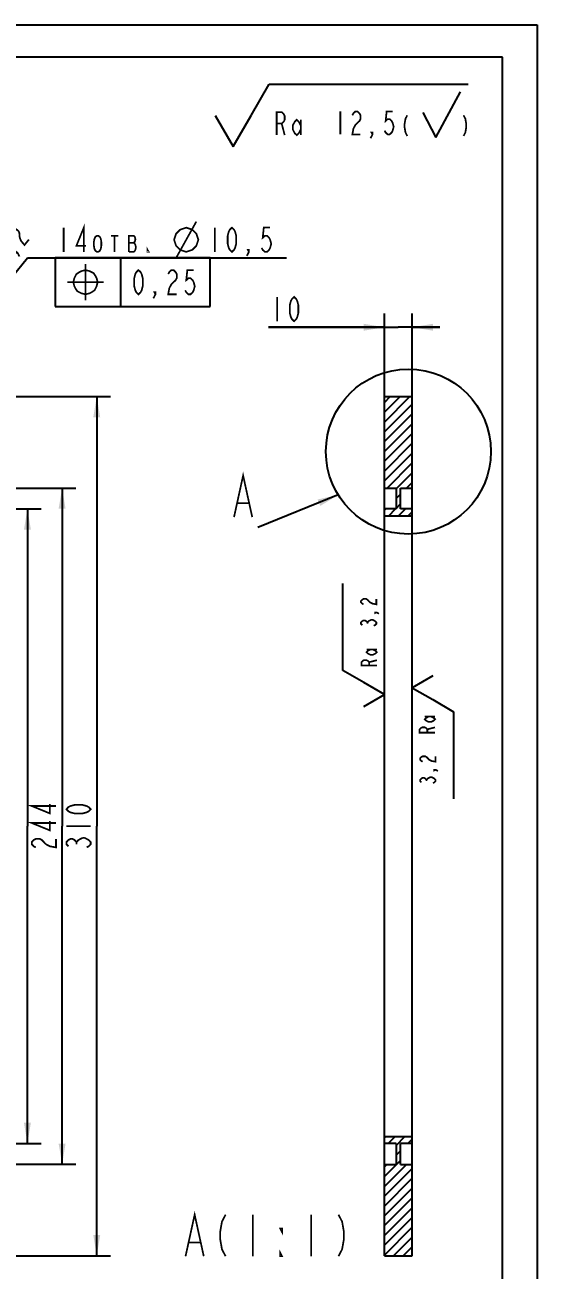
# Model space of a CAD drawing. Header units: millimetres. Extents: x 0 to 210, y 0 to 297.
# Drawn here: x 136.2 to 210, y 117.3 to 297 of the extents above; entities that cross this region are included whole.
import ezdxf

# ---------------------------------------------------------------- set-up
doc = ezdxf.new("R2010")
doc.units = ezdxf.units.MM
doc.header["$LTSCALE"] = 19.36
doc.layers.get('0').update_dxf_attribs({"linetype": 'CONTINUOUS'})
for name, color, linetype in [('ALL_DIMENSIONS', 7, 'CONTINUOUS'), ('ALL_ROUND', 7, 'CONTINUOUS'), ('ALL_SURF_FIN', 7, 'CONTINUOUS')]:
    doc.layers.add(name, color=color, linetype=linetype)
doc.styles.get("Standard").update_dxf_attribs({"font": 'txt', "width": 0.7})
doc.dimstyles.new('DIMSTYLE_1', dxfattribs={"dimtxt": 3.5, "dimasz": 3, "dimexe": 0.18, "dimexo": 0.0625, "dimgap": 0.09, "dimtad": 1, "dimlfac": 2.5, "dimdsep": 46, "dimtxsty": 'STANDARD', "dimblk": '_FILLED', "dimblk1": '_FILLED', "dimblk2": '_FILLED', "dimcen": 0.09, "dimadec": 0, "dimazin": 0, "dimtp": 0.2, "dimtm": 0.2, "dimtfac": 1, "dimtofl": 0, "dimtmove": 0, "dimatfit": 3, "dimldrblk": '_FILLED', "dimfxl": 1, "dimtolj": 1, "dimarcsym": 0})
doc.dimstyles.new('DIMSTYLE_2', dxfattribs={"dimtxt": 3.5, "dimasz": 3, "dimexe": 0.18, "dimexo": 0.0625, "dimgap": 0.09, "dimtad": 1, "dimlfac": 2.5, "dimdsep": 46, "dimtxsty": 'STANDARD', "dimblk": '_FILLED', "dimblk1": '_FILLED', "dimblk2": '_FILLED', "dimcen": 0.09, "dimadec": 0, "dimazin": 0, "dimtp": 0.5, "dimtm": 0.5, "dimtfac": 1, "dimtofl": 0, "dimtmove": 0, "dimatfit": 3, "dimldrblk": '_FILLED', "dimfxl": 1, "dimtolj": 1, "dimarcsym": 0})
doc.dimstyles.new('DIMSTYLE_5', dxfattribs={"dimtxt": 3.5, "dimasz": 3, "dimexe": 0.18, "dimexo": 0.0625, "dimgap": 0.09, "dimtad": 1, "dimtih": 1, "dimtoh": 1, "dimlfac": 2.5, "dimdsep": 46, "dimtxsty": 'STANDARD', "dimblk": '_FILLED', "dimblk1": '_FILLED', "dimblk2": '_FILLED', "dimcen": 0.09, "dimadec": 0, "dimazin": 0, "dimtp": 0.2, "dimtm": 0.2, "dimtfac": 1, "dimtofl": 0, "dimtmove": 0, "dimatfit": 3, "dimldrblk": '_FILLED', "dimfxl": 1, "dimtolj": 1, "dimarcsym": 0})
doc.dimstyles.get("Standard").update_dxf_attribs({"dimtxt": 3.5, "dimasz": 3, "dimexe": 0.18, "dimexo": 0.0625, "dimgap": 0.09, "dimtad": 1, "dimdec": 5, "dimdsep": 46, "dimtxsty": 'STANDARD', "dimblk": '_FILLED', "dimblk1": '_FILLED', "dimblk2": '_FILLED', "dimcen": 0.09, "dimadec": 0, "dimazin": 0, "dimtol": 1, "dimtp": 1e-05, "dimtm": 1e-05, "dimtfac": 1, "dimtdec": 5, "dimtofl": 0, "dimtmove": 0, "dimatfit": 3, "dimldrblk": '_FILLED', "dimfxl": 1, "dimtolj": 1, "dimarcsym": 0})

# ---------------------------------------------------------------- blocks, each defined once
blk = doc.blocks.new('_FILLED')
at = {"color": 0, "linetype": 'ByBlock'}
blk.add_solid([(0, 0), (-1, 0.167), (-1, -0.167)], dxfattribs=at)
blk = doc.blocks.new('*D1')
at = {"layer": 'ALL_DIMENSIONS', "color": 2, "linetype": 'Continuous'}
for p, q in [((187.99, 119.37), (187.99, 255.37)), ((191.99, 119.37), (191.99, 255.37)), ((187.99, 253.37), (171.29, 253.37)), ((171.29, 253.37), (189.99, 253.37)), ((195.99, 253.37), (189.99, 253.37)), ((191.99, 253.37), (195.99, 253.37))]:
    blk.add_line(p, q, dxfattribs=at)
at = {"layer": 'ALL_DIMENSIONS', "color": 2, "linetype": 'Continuous', "xscale": 3, "yscale": 3, "zscale": 3}
blk.add_blockref('_FILLED', (187.99, 253.37), dxfattribs=at)
at = {"layer": 'ALL_DIMENSIONS', "color": 2, "linetype": 'Continuous', "xscale": 3, "yscale": 3, "zscale": 3, "rotation": 180}
blk.add_blockref('_FILLED', (191.99, 253.37), dxfattribs=at)
blk = doc.blocks.new('*D3')
at = {"layer": 'ALL_DIMENSIONS', "color": 2, "linetype": 'Continuous'}
for p, q in [((121.51, 243.37), (148.51, 243.37)), ((146.51, 243.37), (146.51, 181.37)), ((146.51, 119.37), (146.51, 181.37)), ((121.51, 119.37), (148.51, 119.37))]:
    blk.add_line(p, q, dxfattribs=at)
at = {"layer": 'ALL_DIMENSIONS', "color": 2, "linetype": 'Continuous', "xscale": 3, "yscale": 3, "zscale": 3}
for p, rotation in [((146.51, 243.37), 90), ((146.51, 119.37), 270)]:
    blk.add_blockref('_FILLED', p, dxfattribs=dict(at, rotation=rotation))
blk = doc.blocks.new('*D8')
at = {"layer": 'ALL_DIMENSIONS', "color": 2, "linetype": 'Continuous'}
for p, q in [((99.51, 227.17), (138.51, 227.17)), ((136.51, 227.17), (136.51, 181.37)), ((136.51, 135.57), (136.51, 181.37)), ((99.51, 135.57), (138.51, 135.57))]:
    blk.add_line(p, q, dxfattribs=at)
at = {"layer": 'ALL_DIMENSIONS', "color": 2, "linetype": 'Continuous', "xscale": 3, "yscale": 3, "zscale": 3}
for p, rotation in [((136.51, 227.17), 90), ((136.51, 135.57), 270)]:
    blk.add_blockref('_FILLED', p, dxfattribs=dict(at, rotation=rotation))
blk = doc.blocks.new('*D9')
at = {"layer": 'ALL_DIMENSIONS', "color": 2, "linetype": 'Continuous'}
for p, q in [((116.63, 239), (136.51, 263.37)), ((136.51, 263.37), (138.76, 263.37)), ((138.76, 263.37), (173.87, 263.37))]:
    blk.add_line(p, q, dxfattribs=at)
at = {"layer": 'ALL_DIMENSIONS', "color": 2, "linetype": 'Continuous', "xscale": 3, "yscale": 3, "zscale": 3, "rotation": 230.8067269055}
blk.add_blockref('_FILLED', (116.63, 239), dxfattribs=at)
blk = doc.blocks.new('SYM_10_BL0', base_point=(129.44, 261.71))
at = {"layer": 'ALL_SURF_FIN', "color": 2, "linetype": 'Continuous'}
for p, q in [((123.39, 259.59), (133.72, 272.24)), ((124.98, 255.36), (123.39, 259.59)), ((126.57, 251.18), (124.98, 255.36)), ((122.16, 251.9), (126.57, 251.18))]:
    blk.add_line(p, q, dxfattribs=at)
at = {"layer": 'ALL_SURF_FIN', "color": 2, "linetype": 'Continuous', "const_width": 0.25}
for points in [[(134.23, 266.75), (134.12, 267), (134.1, 267.35), (134.26, 267.54), (134.6, 267.59), (134.87, 267.53), (135.24, 267.23), (135.34, 266.98), (135.37, 266.63), (135.4, 266.29), (135.61, 265.79), (136.09, 265.24), (136.72, 266.02)], [(131.58, 263.88), (131.55, 264.22), (131.71, 264.42), (132.05, 264.46), (132.32, 264.41), (132.51, 264.26), (132.61, 264.01), (132.64, 263.66), (132.98, 263.71), (133.25, 263.65), (133.51, 263.6), (133.7, 263.45), (133.81, 263.2), (133.91, 262.95), (133.94, 262.6), (133.78, 262.41), (133.44, 262.36), (133.17, 262.42)], [(135.13, 264.06), (134.87, 264.12), (134.95, 264.22), (135.13, 264.06), (135.35, 263.57)], [(132.48, 263.47), (132.64, 263.66)], [(130.25, 259.08), (130.47, 258.58), (130.49, 258.23), (130.15, 258.19), (129.62, 258.3), (129.24, 258.6), (129.03, 259.1), (129.01, 259.44), (129.35, 259.49), (129.88, 259.38)], [(129.32, 259.83), (130.81, 258.62)], [(128.9, 256.28), (126.67, 258.1), (127.07, 258.59), (127.41, 258.63), (127.68, 258.58), (128.05, 258.27), (128.16, 258.02), (128.18, 257.68), (127.79, 257.19)], [(128.18, 257.68), (129.54, 257.06)]]:
    blk.add_lwpolyline(points, dxfattribs=at)
blk = doc.blocks.new('*D10')
at = {"layer": 'ALL_DIMENSIONS', "color": 2, "linetype": 'Continuous'}
for p, q in [((99.51, 230.17), (143.51, 230.17)), ((141.51, 230.17), (141.51, 181.37)), ((141.51, 132.57), (141.51, 181.37)), ((99.51, 132.57), (143.51, 132.57))]:
    blk.add_line(p, q, dxfattribs=at)
at = {"layer": 'ALL_DIMENSIONS', "color": 2, "linetype": 'Continuous', "xscale": 3, "yscale": 3, "zscale": 3}
for p, rotation in [((141.51, 230.17), 90), ((141.51, 132.57), 270)]:
    blk.add_blockref('_FILLED', p, dxfattribs=dict(at, rotation=rotation))
blk = doc.blocks.new('SYM_5_BL1', base_point=(181.84, 283.95))
at = {"layer": 'ALL_SURF_FIN', "color": 2, "linetype": 'Continuous'}
for p, q in [((168.77, 283.93), (171.39, 288.43)), ((171.39, 288.43), (200.06, 288.43)), ((171.39, 288.43), (190.23, 288.43)), ((195.39, 280.75), (198.97, 287.36)), ((163.61, 283.93), (166.19, 279.46)), ((166.19, 279.46), (168.77, 283.93)), ((193.52, 284.35), (195.39, 280.75))]:
    blk.add_line(p, q, dxfattribs=at)
at = {"layer": 'ALL_SURF_FIN', "color": 2, "linetype": 'Continuous', "const_width": 0.25}
for points in [[(172.45, 281.1), (172.45, 284.42), (173.18, 284.42), (173.47, 284.14), (173.61, 283.86), (173.61, 283.31), (173.47, 283.03), (173.18, 282.76), (172.45, 282.76)], [(181.63, 284.52), (181.63, 281.2)], [(183.37, 283.96), (183.52, 284.24), (183.81, 284.52), (184.1, 284.52), (184.39, 284.24), (184.54, 283.96), (184.54, 283.41), (184.39, 283.13), (184.1, 282.86), (183.81, 282.58), (183.52, 282.03), (183.37, 281.2), (184.54, 281.2)], [(189.18, 284.52), (188.31, 284.52), (188.17, 283.13), (188.46, 283.41), (188.75, 283.41), (189.04, 283.13), (189.18, 282.86), (189.33, 282.3), (189.18, 281.75), (189.04, 281.47), (188.75, 281.2), (188.46, 281.2), (188.17, 281.47), (188.02, 281.75)], [(191.29, 283.96), (191.03, 283.46), (190.9, 282.72), (190.9, 282.22), (191.03, 281.47), (191.29, 280.97)], [(199.4, 283.96), (199.66, 283.46), (199.79, 282.72), (199.79, 282.22), (199.66, 281.47), (199.4, 280.97)], [(173.18, 282.76), (173.61, 281.1)], [(175.94, 281.93), (175.64, 281.37), (175.35, 281.1), (175.06, 281.37), (174.77, 281.93), (174.77, 282.48), (175.06, 283.03), (175.35, 283.31), (175.64, 283.03), (175.94, 282.48)], [(175.94, 283.31), (175.94, 281.1)], [(186.28, 281.2), (186.13, 281.47), (186.28, 281.47), (186.28, 281.2), (185.99, 280.64)]]:
    blk.add_lwpolyline(points, dxfattribs=at)
blk = doc.blocks.new('SF3_BL2', base_point=(194.98, 194.2))
at = {"layer": 'ALL_SURF_FIN', "color": 2, "linetype": 'Continuous'}
for p, q in [((194.96, 203.07), (191.99, 201.35)), ((191.99, 201.35), (194.96, 199.64)), ((194.96, 199.64), (197.97, 197.89)), ((197.97, 197.89), (197.96, 185.33))]:
    blk.add_line(p, q, dxfattribs=at)
at = {"layer": 'ALL_SURF_FIN', "color": 2, "linetype": 'Continuous', "const_width": 0.25}
for points in [[(194.73, 197.18), (195.1, 196.99), (195.29, 196.8), (195.1, 196.6), (194.73, 196.41), (194.37, 196.41), (194, 196.6), (193.81, 196.8), (194, 196.99), (194.37, 197.18)], [(193.81, 197.18), (195.29, 197.18)], [(195.29, 194.86), (193.07, 194.86), (193.07, 195.34), (193.26, 195.54), (193.44, 195.63), (193.81, 195.63), (194, 195.54), (194.18, 195.34), (194.18, 194.86)], [(194.18, 195.34), (195.29, 195.63)], [(193.51, 190.68), (193.33, 190.77), (193.14, 190.97), (193.14, 191.16), (193.33, 191.35), (193.51, 191.45), (193.88, 191.45), (194.06, 191.35), (194.25, 191.16), (194.43, 190.97), (194.8, 190.77), (195.36, 190.68), (195.36, 191.45)], [(195.36, 189.51), (195.17, 189.42), (195.17, 189.51), (195.36, 189.51), (195.72, 189.32)], [(193.33, 187.67), (193.14, 187.87), (193.14, 188.06), (193.33, 188.25), (193.51, 188.35), (193.7, 188.35), (193.88, 188.25), (194.06, 188.06), (194.25, 188.25), (194.43, 188.35), (194.62, 188.45), (194.8, 188.45), (194.99, 188.35), (195.17, 188.25), (195.36, 188.06), (195.36, 187.87), (195.17, 187.67), (194.99, 187.58)], [(194.06, 187.87), (194.06, 188.06)]]:
    blk.add_lwpolyline(points, dxfattribs=at)
blk = doc.blocks.new('SF4_BL3', base_point=(185, 207.53))
at = {"layer": 'ALL_SURF_FIN', "color": 2, "linetype": 'Continuous'}
for p, q in [((182, 203.84), (182.01, 216.41)), ((185.01, 202.1), (182, 203.84)), ((187.99, 200.38), (185.01, 202.1)), ((185.01, 198.66), (187.99, 200.38))]:
    blk.add_line(p, q, dxfattribs=at)
at = {"layer": 'ALL_SURF_FIN', "color": 2, "linetype": 'Continuous', "const_width": 0.25}
for points in [[(184.98, 213.38), (184.8, 213.48), (184.61, 213.67), (184.61, 213.87), (184.8, 214.06), (184.98, 214.16), (185.35, 214.16), (185.54, 214.06), (185.72, 213.87), (185.91, 213.67), (186.27, 213.48), (186.83, 213.38), (186.83, 214.16)], [(186.83, 212.22), (186.64, 212.12), (186.64, 212.22), (186.83, 212.22), (187.2, 212.03)], [(184.8, 210.38), (184.61, 210.57), (184.61, 210.77), (184.8, 210.96), (184.98, 211.06), (185.17, 211.06), (185.35, 210.96), (185.54, 210.77), (185.72, 210.96), (185.91, 211.06), (186.09, 211.15), (186.27, 211.15), (186.46, 211.06), (186.64, 210.96), (186.83, 210.77), (186.83, 210.57), (186.64, 210.38), (186.46, 210.28)], [(185.54, 210.57), (185.54, 210.77)], [(186.34, 206.87), (186.71, 206.68), (186.9, 206.49), (186.71, 206.29), (186.34, 206.1), (185.97, 206.1), (185.6, 206.29), (185.42, 206.49), (185.6, 206.68), (185.97, 206.87)], [(185.42, 206.87), (186.9, 206.87)], [(186.9, 204.55), (184.68, 204.55), (184.68, 205.03), (184.87, 205.23), (185.05, 205.32), (185.42, 205.32), (185.6, 205.23), (185.79, 205.03), (185.79, 204.55)], [(185.79, 205.03), (186.9, 205.32)]]:
    blk.add_lwpolyline(points, dxfattribs=at)

msp = doc.modelspace()

# ---------------------------------------------------------------- linework, layer by layer
at = {"color": 7, "linetype": 'Continuous'}
for p, q in [((0, 297), (210, 297)), ((210, 297), (210, 0)), ((205, 292.3499), (20, 292.3499)), ((205, 5), (205, 292.3499)), ((187.985, 226.1692), (187.985, 243.3692)), ((187.985, 243.3692), (191.985, 243.3692)), ((191.985, 226.1692), (191.985, 243.3692)), ((187.985, 230.1692), (189.665, 230.1692)), ((189.665, 230.1692), (189.665, 227.1692)), ((190.305, 227.1692), (190.305, 230.1692)), ((190.305, 230.1692), (191.985, 230.1692)), ((189.665, 227.1692), (187.985, 227.1692)), ((191.985, 227.1692), (190.305, 227.1692)), ((187.985, 226.1692), (191.985, 226.1692)), ((187.985, 136.5692), (191.985, 136.5692)), ((187.985, 119.3692), (187.985, 136.5692)), ((191.985, 119.3692), (191.985, 136.5692)), ((189.665, 135.5692), (187.985, 135.5692)), ((189.665, 135.5692), (189.665, 132.5692)), ((191.985, 135.5692), (190.305, 135.5692)), ((190.305, 132.5692), (190.305, 135.5692)), ((187.985, 132.5692), (189.665, 132.5692)), ((190.305, 132.5692), (191.985, 132.5692)), ((187.985, 119.3692), (191.985, 119.3692))]:
    msp.add_line(p, q, dxfattribs=at)
at = {"color": 2, "linetype": 'Continuous'}
for p, q in [((187.985, 242.5204), (188.8338, 243.3692)), ((187.985, 241.1062), (190.248, 243.3692)), ((187.985, 239.692), (191.6622, 243.3692)), ((187.985, 238.2778), (191.985, 242.2778)), ((187.985, 236.8636), (191.985, 240.8636)), ((187.985, 235.4494), (191.985, 239.4494)), ((187.985, 234.0352), (191.985, 238.0352)), ((187.985, 232.6209), (191.985, 236.6209)), ((187.985, 231.2067), (191.985, 235.2067)), ((188.3617, 230.1692), (191.985, 233.7925)), ((189.665, 230.0583), (191.985, 232.3783)), ((191.1902, 230.1692), (191.985, 230.9641)), ((189.665, 228.6441), (190.305, 229.2841)), ((187.985, 226.9641), (188.1902, 227.1692)), ((188.6044, 226.1692), (189.6044, 227.1692)), ((189.665, 227.2299), (190.305, 227.8699)), ((190.0186, 226.1692), (191.0186, 227.1692)), ((191.4328, 226.1692), (191.985, 226.7214)), ((187.985, 136.4544), (188.0998, 136.5692)), ((188.514, 135.5692), (189.514, 136.5692)), ((189.665, 135.306), (190.9282, 136.5692)), ((191.3425, 135.5692), (191.985, 136.2118)), ((187.985, 130.7976), (190.305, 133.1176)), ((189.665, 133.8918), (190.305, 134.5318)), ((187.985, 132.2118), (188.3425, 132.5692)), ((187.985, 129.3833), (191.1709, 132.5692)), ((187.985, 127.9691), (191.985, 131.9691)), ((187.985, 126.5549), (191.985, 130.5549)), ((187.985, 125.1407), (191.985, 129.1407)), ((187.985, 123.7265), (191.985, 127.7265)), ((187.985, 122.3123), (191.985, 126.3123)), ((187.985, 120.8981), (191.985, 124.8981)), ((187.985, 119.4839), (191.985, 123.4839)), ((189.2846, 119.3692), (191.985, 122.0696)), ((190.6988, 119.3692), (191.985, 120.6554))]:
    msp.add_line(p, q, dxfattribs=at)
at = {"color": 2, "linetype": 'Continuous', "const_width": 0.25}
for points in [[(166.3012, 225.9702), (167.6137, 231.9702), (168.9262, 225.9702)], [(166.8263, 227.9702), (168.4013, 227.9702)], [(159.3124, 119.3041), (160.6249, 125.3041), (161.9374, 119.3041)], [(165.0874, 125.3041), (164.5624, 124.3041), (164.2999, 122.8041), (164.2999, 121.8041), (164.5624, 120.3041), (165.0874, 119.3041)], [(169.0249, 125.3041), (169.0249, 119.3041)], [(177.4249, 125.3041), (177.4249, 119.3041)], [(181.3624, 125.3041), (181.8874, 124.3041), (182.1499, 122.8041), (182.1499, 121.8041), (181.8874, 120.3041), (181.3624, 119.3041)], [(173.2249, 123.3041), (173.2249, 122.8041), (172.9624, 123.3041), (173.2249, 123.3041)], [(159.8374, 121.3041), (161.4124, 121.3041)], [(173.2249, 119.3041), (172.9624, 119.3041), (172.9624, 119.8041), (173.2249, 119.3041)]]:
    msp.add_lwpolyline(points, dxfattribs=at)
at = {"color": 2, "linetype": 'Continuous'}
msp.add_circle((191.4504, 235.4249), 11.8994, dxfattribs=at)
at = {"layer": 'ALL_DIMENSIONS', "color": 2, "linetype": 'Continuous'}
for p, q in [((140.5078, 263.3692), (140.5078, 256.3692)), ((162.8494, 263.3692), (140.5078, 263.3692)), ((149.9869, 256.3692), (149.9869, 263.3692)), ((162.8494, 256.3692), (162.8494, 263.3692)), ((140.5078, 256.3692), (162.8494, 256.3692))]:
    msp.add_line(p, q, dxfattribs=at)
at = {"layer": 'ALL_DIMENSIONS', "color": 2, "linetype": 'Continuous', "const_width": 0.25}
for points in [[(141.7328, 267.7442), (141.7328, 264.2442)], [(144.6421, 264.2442), (144.6421, 267.7442), (143.5703, 265.1192), (144.9484, 265.1192)], [(157.6578, 265.9942), (157.9494, 266.8692), (158.5328, 267.4525), (159.4078, 267.7442), (160.2828, 267.4525), (160.8661, 266.8692), (161.1577, 265.9942), (160.8661, 265.1192), (160.2828, 264.5359), (159.4078, 264.2442), (158.5328, 264.5359), (157.9494, 265.1192), (157.6578, 265.9942)], [(157.9494, 263.3692), (160.8661, 268.6192)], [(163.5494, 267.7442), (163.5494, 264.2442)], [(165.9994, 264.2442), (165.6932, 264.5359), (165.54, 264.8276), (165.3869, 265.4109), (165.3869, 266.5775), (165.54, 267.1609), (165.6932, 267.4525), (165.9994, 267.7442), (166.3057, 267.4525), (166.4588, 267.1609), (166.6119, 266.5775), (166.6119, 265.4109), (166.4588, 264.8276), (166.3057, 264.5359), (165.9994, 264.2442)], [(171.5119, 267.7442), (170.5932, 267.7442), (170.4401, 266.2859), (170.7463, 266.5775), (171.0526, 266.5775), (171.3588, 266.2859), (171.5119, 265.9942), (171.665, 265.4109), (171.5119, 264.8276), (171.3588, 264.5359), (171.0526, 264.2442), (170.7463, 264.2442), (170.4401, 264.5359), (170.2869, 264.8276)], [(146.0968, 265.7026), (146.1734, 266.14), (146.3265, 266.4317), (146.5562, 266.5775), (146.7093, 266.5775), (146.939, 266.4317), (147.0921, 266.14), (147.1687, 265.7026), (147.1687, 265.1192), (147.0921, 264.6817), (146.939, 264.39), (146.7093, 264.2442), (146.5562, 264.2442), (146.3265, 264.39), (146.1734, 264.6817), (146.0968, 265.1192), (146.0968, 265.7026)], [(148.5468, 266.5775), (149.6187, 266.5775)], [(149.0828, 266.5775), (149.0828, 264.2442)], [(151.1499, 264.2442), (151.1499, 266.5775), (151.839, 266.5775), (151.9921, 266.4317), (152.0687, 266.14), (152.0687, 265.9942), (151.9921, 265.7026), (151.839, 265.5567), (151.1499, 265.5567)], [(151.1499, 264.2442), (151.839, 264.2442), (151.9921, 264.39), (152.0687, 264.5359), (152.1452, 264.8276), (152.1452, 264.9734), (152.0687, 265.265), (151.9921, 265.4109), (151.839, 265.5567)], [(153.9828, 264.2442), (153.8296, 264.2442), (153.8296, 264.5359), (153.9828, 264.2442)], [(168.4494, 264.2442), (168.2963, 264.5359), (168.4494, 264.5359), (168.4494, 264.2442), (168.1432, 263.6609)], [(144.8828, 257.2442), (144.8828, 262.4942)], [(143.1328, 259.8692), (143.2786, 259.2859), (143.4244, 258.9942), (143.7161, 258.5567), (144.2994, 258.265), (144.8828, 258.1192), (145.4661, 258.265), (145.7577, 258.4109), (146.1953, 258.7026), (146.4869, 259.2859), (146.6328, 259.8692), (146.4869, 260.4525), (146.3411, 260.7442), (146.0494, 261.1817), (145.4661, 261.4734), (144.8828, 261.6192), (144.2994, 261.4734), (144.0078, 261.3275), (143.5703, 261.0359), (143.2786, 260.4525), (143.1328, 259.8692)], [(152.5244, 258.1192), (152.2182, 258.4109), (152.065, 258.7026), (151.9119, 259.2859), (151.9119, 260.4525), (152.065, 261.0359), (152.2182, 261.3275), (152.5244, 261.6192), (152.8307, 261.3275), (152.9838, 261.0359), (153.1369, 260.4525), (153.1369, 259.2859), (152.9838, 258.7026), (152.8307, 258.4109), (152.5244, 258.1192)], [(156.8119, 261.0359), (156.9651, 261.3275), (157.2713, 261.6192), (157.5776, 261.6192), (157.8838, 261.3275), (158.0369, 261.0359), (158.0369, 260.4525), (157.8838, 260.1609), (157.5776, 259.8692), (157.2713, 259.5775), (156.9651, 258.9942), (156.8119, 258.1192), (158.0369, 258.1192)], [(160.4869, 261.6192), (159.5682, 261.6192), (159.415, 260.1609), (159.7213, 260.4525), (160.0275, 260.4525), (160.3338, 260.1609), (160.4869, 259.8692), (160.64, 259.2859), (160.4869, 258.7026), (160.3338, 258.4109), (160.0275, 258.1192), (159.7213, 258.1192), (159.415, 258.4109), (159.2619, 258.7026)], [(142.2578, 259.8692), (147.5078, 259.8692)], [(154.9744, 258.1192), (154.8213, 258.4109), (154.9744, 258.4109), (154.9744, 258.1192), (154.6682, 257.5359)], [(172.51, 257.7442), (172.51, 254.2442)], [(174.96, 254.2442), (174.6538, 254.5359), (174.5006, 254.8275), (174.3475, 255.4109), (174.3475, 256.5776), (174.5006, 257.1609), (174.6538, 257.4526), (174.96, 257.7442), (175.2663, 257.4526), (175.4194, 257.1609), (175.5725, 256.5776), (175.5725, 255.4109), (175.4194, 254.8275), (175.2663, 254.5359), (174.96, 254.2442)], [(140.6328, 184.2786), (137.1328, 184.2786), (139.7578, 183.2067), (139.7578, 184.5848)], [(145.6328, 183.8192), (145.3411, 183.513), (145.0494, 183.3598), (144.4661, 183.2067), (143.2994, 183.2067), (142.7161, 183.3598), (142.4244, 183.513), (142.1328, 183.8192), (142.4244, 184.1255), (142.7161, 184.2786), (143.2994, 184.4317), (144.4661, 184.4317), (145.0494, 184.2786), (145.3411, 184.1255), (145.6328, 183.8192)], [(140.6328, 181.8286), (137.1328, 181.8286), (139.7578, 180.7567), (139.7578, 182.1348)], [(142.1328, 181.3692), (145.6328, 181.3692)], [(142.4244, 178.4598), (142.1328, 178.7661), (142.1328, 179.0723), (142.4244, 179.3786), (142.7161, 179.5317), (143.0077, 179.5317), (143.2994, 179.3786), (143.5911, 179.0723), (143.8828, 179.3786), (144.4661, 179.6848)], [(144.4661, 179.6848), (144.7578, 179.6848)], [(144.7578, 179.6848), (145.3411, 179.3786), (145.6328, 179.0723), (145.6328, 178.7661), (145.3411, 178.4598), (145.0494, 178.3067)], [(137.7161, 178.3067), (137.4244, 178.4598), (137.1328, 178.7661), (137.1328, 179.0723), (137.4244, 179.3786), (137.7161, 179.5317), (138.2994, 179.5317), (138.5911, 179.3786), (139.1744, 178.7661)], [(139.1744, 178.7661), (139.7578, 178.4598), (140.6328, 178.3067), (140.6328, 179.5317)], [(143.5911, 178.7661), (143.5911, 179.0723)]]:
    msp.add_lwpolyline(points, dxfattribs=at)
at = {"layer": 'ALL_ROUND', "color": 7, "linetype": 'Continuous'}
for p, q in [((187.985, 136.5692), (187.985, 226.1692)), ((191.985, 136.5692), (191.985, 226.1692))]:
    msp.add_line(p, q, dxfattribs=at)

# ---------------------------------------------------------------- block references
at = {"layer": 'ALL_SURF_FIN', "color": 2, "linetype": 'Continuous'}
for name, p in [('SYM_5_BL1', (181.8361, 283.9472)), ('SYM_10_BL0', (129.4424, 261.7122)), ('SF4_BL3', (184.995, 207.5328)), ('SF3_BL2', (194.975, 194.2004))]:
    msp.add_blockref(name, p, dxfattribs=at)

# ---------------------------------------------------------------- dimensions: what is measured, and where the dimension line sits
at = {"layer": 'ALL_DIMENSIONS', "color": 2, "linetype": 'Continuous'}
dim = msp.add_diameter_dim_2p(p1=(116.6348, 238.9968), p2=(113.9807, 235.7417), text='14отв. <>', dimstyle='DIMSTYLE_5', dxfattribs=at)
dim.commit()
dim.dimension.update_dxf_attribs({"geometry": '*D9', "text_midpoint": (140.5078, 264.2442), "dimtype": 163})
dim = msp.add_linear_dim(base=(191.985, 253.3692), p1=(187.985, 119.3692), p2=(191.985, 119.3692), dimstyle='DIMSTYLE_1', dxfattribs=at)
dim.commit()
dim.dimension.update_dxf_attribs({"geometry": '*D1', "text_midpoint": (171.285, 254.2442), "dimtype": 160})
for base, p1, p2, picture, middle in [((146.5078, 119.3692), (121.5078, 243.3692), (121.5078, 119.3692), '*D3', (145.6328, 177.6942)), ((141.5078, 132.5692), (99.5078, 230.1692), (99.5078, 132.5692), '*D10', (140.6328, 177.6942)), ((136.5078, 135.5692), (99.5078, 227.1692), (99.5078, 135.5692), '*D8', (135.6328, 177.6942))]:
    dim = msp.add_linear_dim(base=base, p1=p1, p2=p2, angle=270, dimstyle='DIMSTYLE_2', dxfattribs=at)
    dim.commit()
    dim.dimension.update_dxf_attribs({"geometry": picture, "text_midpoint": middle, "dimtype": 160})

# ---------------------------------------------------------------- leaders
at = {"color": 2, "linetype": 'Continuous'}
msp.add_leader([(181.3263, 229.172), (169.7137, 224.4702)], dimstyle='STANDARD', override={"dimtad": 1}, dxfattribs=at)

doc.saveas('drawing.dxf')
